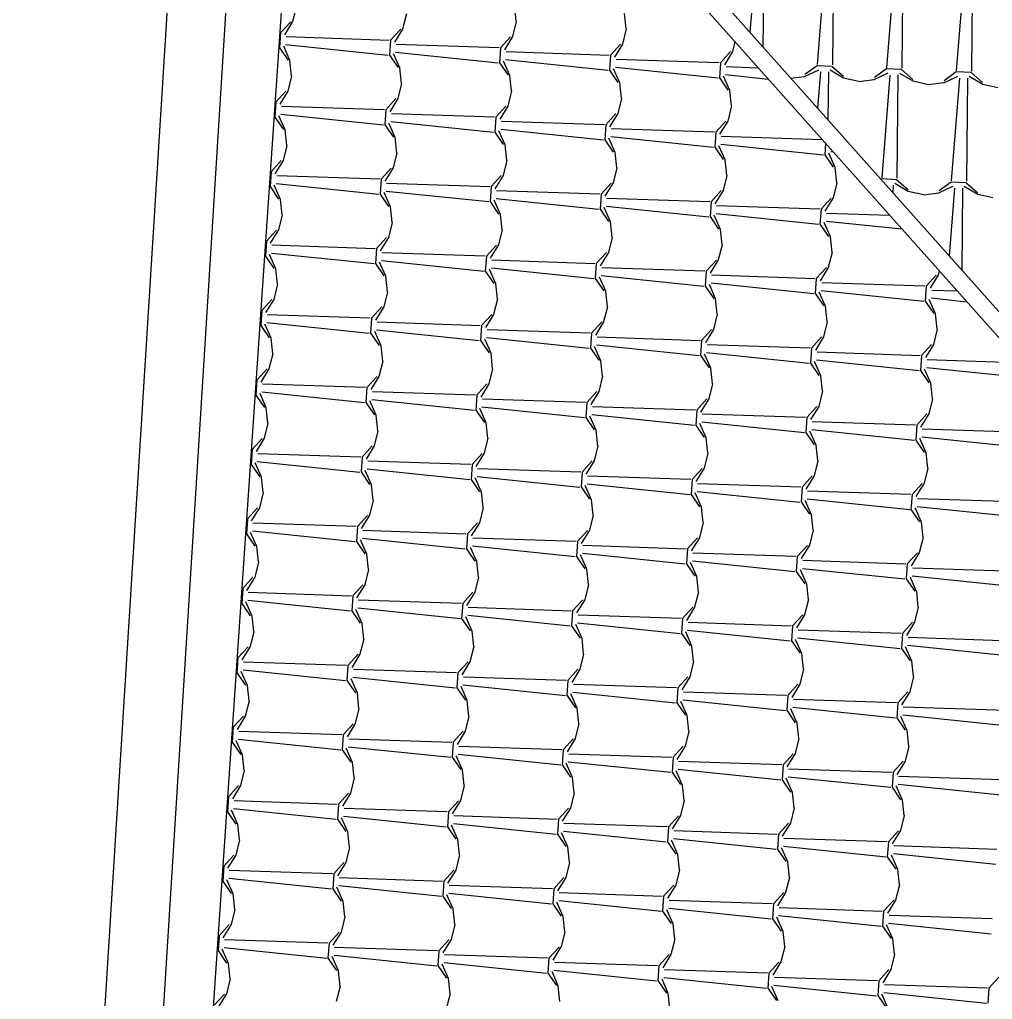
# Model space of a CAD drawing. Extents: x 1037 to 14540, y 1034 to 18285.
# Drawn here: x 5880 to 6215.4, y 1731.7 to 2069.5 of the extents above; entities that cross this region are included whole.
import ezdxf

# ---------------------------------------------------------------- set-up
doc = ezdxf.new("R2010")
doc.units = 0
doc.header["$LTSCALE"] = 100
doc.header["$MEASUREMENT"] = 0
doc.layers.get('0').update_dxf_attribs({"color": 240, "linetype": 'CONTINUOUS'})
doc.layers.add('proiezioni', color=252, linetype='CONTINUOUS')
doc.layers.add('retini copertura', color=32, linetype='CONTINUOUS')

# ---------------------------------------------------------------- blocks, each defined once
blk = doc.blocks.new('*X1851')
at = {"color": 0}
for p, q in [((6.3604, 20.7269), (6.3476, 20.6748)), ((7.1187, 20.6752), (7.113, 20.7285)), ((6.3061, 20.6363), (6.3409, 20.6745)), ((6.3476, 20.6748), (6.3194, 20.6292)), ((6.7396, 20.7011), (6.7267, 20.649)), ((7.1187, 20.6752), (7.1058, 20.6231)), ((7.4978, 20.6493), (7.4921, 20.7027)), ((6.6852, 20.6104), (6.72, 20.6487)), ((6.7267, 20.649), (6.6985, 20.6034)), ((7.4978, 20.6493), (7.485, 20.5973)), ((6.3061, 20.6363), (6.3026, 20.5847)), ((6.3252, 20.6229), (6.6807, 20.6112)), ((6.6852, 20.6104), (6.6817, 20.5588)), ((7.0644, 20.5845), (7.0991, 20.6228)), ((7.1058, 20.6231), (7.0776, 20.5775)), ((7.8725, 20.6056), (7.8641, 20.5714)), ((6.3026, 20.5847), (6.3319, 20.542)), ((6.3384, 20.5408), (6.3167, 20.5898)), ((6.3233, 20.5953), (6.6772, 20.5587)), ((6.7043, 20.5971), (7.0598, 20.5853)), ((7.0644, 20.5846), (7.0608, 20.533)), ((7.0834, 20.5712), (7.4389, 20.5595)), ((7.4435, 20.5587), (7.4783, 20.597)), ((7.4849, 20.5973), (7.4567, 20.5517)), ((7.8226, 20.5328), (7.8574, 20.5711)), ((7.8641, 20.5714), (7.8359, 20.5258)), ((6.3441, 20.4875), (6.3384, 20.5408)), ((6.6817, 20.5588), (6.711, 20.5162)), ((6.7176, 20.515), (6.6958, 20.564)), ((6.7025, 20.5695), (7.0563, 20.5328)), ((7.0967, 20.4891), (7.0749, 20.5381)), ((7.0816, 20.5436), (7.4354, 20.507)), ((7.4435, 20.5587), (7.44, 20.5071)), ((7.4625, 20.5453), (7.818, 20.5336)), ((6.7232, 20.4616), (6.7176, 20.5149)), ((7.0608, 20.533), (7.0901, 20.4903)), ((7.44, 20.5071), (7.4692, 20.4645)), ((7.4758, 20.4632), (7.454, 20.5123)), ((7.4607, 20.5178), (7.8145, 20.4811)), ((7.8226, 20.5328), (7.8191, 20.4812)), ((7.8416, 20.5195), (7.9524, 20.5158)), ((6.3441, 20.4875), (6.3313, 20.4354)), ((7.1024, 20.4358), (7.0967, 20.4891)), ((7.8191, 20.4812), (7.8483, 20.4386)), ((7.8549, 20.4374), (7.8332, 20.4864)), ((7.8398, 20.4919), (7.9874, 20.4766)), ((6.7232, 20.4616), (6.7104, 20.4095)), ((7.4815, 20.4099), (7.4758, 20.4632)), ((7.8606, 20.384), (7.8549, 20.4374)), ((6.2898, 20.3968), (6.3246, 20.4351)), ((6.3313, 20.4354), (6.303, 20.3898)), ((6.6689, 20.371), (6.7037, 20.4092)), ((6.7104, 20.4095), (6.6822, 20.3639)), ((7.1024, 20.4358), (7.0895, 20.3837)), ((7.4815, 20.4099), (7.4686, 20.3578)), ((6.2898, 20.3968), (6.2863, 20.3452)), ((6.3088, 20.3835), (6.6644, 20.3717)), ((6.6689, 20.371), (6.6654, 20.3194)), ((7.048, 20.3451), (7.0828, 20.3834)), ((7.0895, 20.3837), (7.0613, 20.3381)), ((7.8606, 20.384), (7.8477, 20.332)), ((6.2863, 20.3452), (6.3155, 20.3026)), ((6.3221, 20.3014), (6.3004, 20.3504)), ((6.307, 20.3559), (6.6609, 20.3192)), ((6.6879, 20.3576), (7.0435, 20.3459)), ((7.048, 20.3451), (7.0445, 20.2935)), ((7.4272, 20.3192), (7.4619, 20.3575)), ((7.4686, 20.3578), (7.4404, 20.3122)), ((6.3278, 20.248), (6.3221, 20.3014)), ((6.6654, 20.3194), (6.6947, 20.2767)), ((6.7012, 20.2755), (6.6795, 20.3245)), ((6.6861, 20.33), (7.04, 20.2934)), ((7.0653, 20.3042), (7.4191, 20.2675)), ((7.0671, 20.3318), (7.4226, 20.32)), ((7.4271, 20.3192), (7.4236, 20.2676)), ((7.4462, 20.3059), (7.8017, 20.2942)), ((7.8063, 20.2934), (7.8411, 20.3317)), ((7.8477, 20.332), (7.8195, 20.2864)), ((6.7069, 20.2222), (6.7012, 20.2755)), ((7.0445, 20.2935), (7.0738, 20.2509)), ((7.0803, 20.2497), (7.0586, 20.2987)), ((7.4236, 20.2676), (7.4529, 20.225)), ((7.4595, 20.2238), (7.4377, 20.2728)), ((7.4444, 20.2783), (7.7982, 20.2417)), ((7.8063, 20.2934), (7.8027, 20.2418)), ((7.8253, 20.28), (8.1727, 20.2686)), ((6.3278, 20.248), (6.3149, 20.196)), ((7.086, 20.1963), (7.0804, 20.2496)), ((7.8027, 20.2418), (7.832, 20.1992)), ((7.8386, 20.1979), (7.8168, 20.247)), ((7.8235, 20.2525), (8.1773, 20.2158)), ((8.1845, 20.2552), (8.1819, 20.2159)), ((6.7069, 20.2222), (6.694, 20.1701)), ((7.4652, 20.1705), (7.4595, 20.2238)), ((8.1819, 20.2159), (8.2111, 20.1733)), ((8.2177, 20.1721), (8.196, 20.2211)), ((8.2026, 20.2266), (8.2108, 20.2258)), ((6.2735, 20.1574), (6.3082, 20.1956)), ((6.3149, 20.196), (6.2867, 20.1503)), ((6.6526, 20.1315), (6.6874, 20.1698)), ((6.694, 20.1701), (6.6658, 20.1245)), ((7.086, 20.1963), (7.0732, 20.1442)), ((7.4652, 20.1705), (7.4523, 20.1184)), ((7.8443, 20.1446), (7.8386, 20.1979)), ((8.2234, 20.1187), (8.2177, 20.1721)), ((6.2735, 20.1574), (6.2699, 20.1058)), ((6.2925, 20.144), (6.648, 20.1323)), ((7.0317, 20.1057), (7.0665, 20.1439)), ((7.0732, 20.1442), (7.045, 20.0986)), ((7.8443, 20.1446), (7.8314, 20.0925)), ((6.2699, 20.1058), (6.2992, 20.0631)), ((6.3058, 20.0619), (6.284, 20.1109)), ((6.2907, 20.1164), (6.6445, 20.0798)), ((6.6526, 20.1315), (6.6491, 20.0799)), ((6.6716, 20.1182), (7.0271, 20.1064)), ((7.0317, 20.1057), (7.0282, 20.0541)), ((7.4108, 20.0798), (7.4456, 20.1181)), ((7.4523, 20.1184), (7.4241, 20.0728)), ((8.2234, 20.1187), (8.2105, 20.0667)), ((6.6491, 20.0799), (6.6783, 20.0373)), ((6.6849, 20.0361), (6.6632, 20.0851)), ((6.6698, 20.0906), (7.0237, 20.054)), ((7.0489, 20.0647), (7.4028, 20.0281)), ((7.0507, 20.0923), (7.4063, 20.0806)), ((7.4108, 20.0798), (7.4073, 20.0282)), ((7.4298, 20.0665), (7.7854, 20.0547)), ((7.7899, 20.0539), (7.8247, 20.0922)), ((7.8314, 20.0925), (7.8032, 20.0469)), ((8.1691, 20.0281), (8.2038, 20.0664)), ((8.2105, 20.0667), (8.1823, 20.0211)), ((6.3115, 20.0086), (6.3058, 20.0619)), ((6.6906, 19.9827), (6.6849, 20.0361)), ((7.0282, 20.0541), (7.0574, 20.0114)), ((7.064, 20.0102), (7.0423, 20.0592)), ((7.4431, 19.9843), (7.4214, 20.0334)), ((7.428, 20.0389), (7.7819, 20.0022)), ((7.7899, 20.0539), (7.7864, 20.0023)), ((7.809, 20.0406), (8.1645, 20.0289)), ((6.3115, 20.0086), (6.2986, 19.9565)), ((7.0697, 19.9569), (7.064, 20.0102)), ((7.4073, 20.0282), (7.4366, 19.9856)), ((7.7864, 20.0023), (7.8157, 19.9597)), ((7.8223, 19.9585), (7.8005, 20.0075)), ((7.8072, 20.013), (8.161, 19.9764)), ((8.1691, 20.0281), (8.1655, 19.9765)), ((8.1881, 20.0147), (8.4052, 20.0076)), ((6.6906, 19.9827), (6.6777, 19.9307)), ((7.4488, 19.931), (7.4431, 19.9843)), ((8.1655, 19.9765), (8.1948, 19.9339)), ((8.2014, 19.9326), (8.1796, 19.9817)), ((8.1863, 19.9872), (8.4474, 19.9601)), ((6.2571, 19.9179), (6.2919, 19.9562)), ((6.2986, 19.9565), (6.2704, 19.9109)), ((6.6362, 19.8921), (6.671, 19.9303)), ((6.6777, 19.9307), (6.6495, 19.885)), ((7.0697, 19.9569), (7.0568, 19.9048)), ((7.4488, 19.931), (7.436, 19.8789)), ((7.8279, 19.9052), (7.8223, 19.9585)), ((8.2071, 19.8793), (8.2014, 19.9326)), ((6.2571, 19.9179), (6.2536, 19.8663)), ((6.2761, 19.9046), (6.6317, 19.8928)), ((7.0154, 19.8662), (7.0502, 19.9045)), ((7.0568, 19.9048), (7.0286, 19.8592)), ((7.8279, 19.9052), (7.8151, 19.8531)), ((6.2536, 19.8663), (6.2829, 19.8237)), ((6.2894, 19.8225), (6.2677, 19.8715)), ((6.2744, 19.877), (6.6282, 19.8404)), ((6.6362, 19.8921), (6.6327, 19.8405)), ((6.6553, 19.8787), (7.0108, 19.867)), ((7.0154, 19.8662), (7.0118, 19.8146)), ((7.3945, 19.8404), (7.4293, 19.8786)), ((7.436, 19.8789), (7.4077, 19.8333)), ((8.2071, 19.8793), (8.1942, 19.8272)), ((6.6327, 19.8405), (6.662, 19.7978)), ((6.6686, 19.7966), (6.6468, 19.8456)), ((6.6535, 19.8511), (7.0073, 19.8145)), ((7.0344, 19.8529), (7.3899, 19.8411)), ((7.3945, 19.8404), (7.391, 19.7888)), ((7.7736, 19.8145), (7.8084, 19.8528)), ((7.8151, 19.8531), (7.7869, 19.8075)), ((6.2951, 19.7691), (6.2894, 19.8225)), ((6.6742, 19.7433), (6.6686, 19.7966)), ((7.0118, 19.8146), (7.0411, 19.772)), ((7.0477, 19.7708), (7.0259, 19.8198)), ((7.0326, 19.8253), (7.3864, 19.7887)), ((7.4117, 19.7994), (7.7656, 19.7628)), ((7.4135, 19.827), (7.769, 19.8153)), ((7.7736, 19.8145), (7.7701, 19.7629)), ((7.7926, 19.8012), (8.1482, 19.7894)), ((8.1527, 19.7886), (8.1875, 19.8269)), ((8.1942, 19.8272), (8.166, 19.7816)), ((8.5318, 19.7628), (8.5666, 19.8011)), ((8.5733, 19.8014), (8.5451, 19.7558)), ((8.5767, 19.815), (8.5733, 19.8014)), ((6.2951, 19.7691), (6.2823, 19.7171)), ((7.0534, 19.7174), (7.0477, 19.7708)), ((7.391, 19.7888), (7.4202, 19.7461)), ((7.4268, 19.7449), (7.4051, 19.7939)), ((7.7701, 19.7629), (7.7994, 19.7203)), ((7.8059, 19.719), (7.7842, 19.7681)), ((7.7908, 19.7736), (8.1447, 19.7369)), ((8.1527, 19.7886), (8.1492, 19.737)), ((8.1717, 19.7753), (8.5273, 19.7636)), ((8.5318, 19.7628), (8.5283, 19.7112)), ((6.6743, 19.7433), (6.6614, 19.6912)), ((7.4325, 19.6916), (7.4268, 19.7449)), ((8.1492, 19.7371), (8.1785, 19.6944)), ((8.185, 19.6932), (8.1633, 19.7422)), ((8.17, 19.7477), (8.5238, 19.7111)), ((8.5509, 19.7494), (8.6376, 19.7466)), ((6.2408, 19.6785), (6.2756, 19.7168)), ((6.2823, 19.7171), (6.2541, 19.6715)), ((7.0534, 19.7174), (7.0405, 19.6654)), ((7.8116, 19.6657), (7.8059, 19.719)), ((8.1907, 19.6399), (8.1851, 19.6932)), ((8.5283, 19.7112), (8.5576, 19.6686)), ((8.5642, 19.6673), (8.5424, 19.7164)), ((8.5491, 19.7219), (8.6709, 19.7092)), ((6.2408, 19.6785), (6.2373, 19.6269)), ((6.2598, 19.6651), (6.6153, 19.6534)), ((6.6199, 19.6526), (6.6547, 19.6909)), ((6.6614, 19.6912), (6.6332, 19.6456)), ((6.999, 19.6268), (7.0338, 19.665)), ((7.0405, 19.6654), (7.0123, 19.6197)), ((7.4325, 19.6916), (7.4196, 19.6395)), ((7.8116, 19.6657), (7.7988, 19.6136)), ((8.5699, 19.614), (8.5642, 19.6673)), ((6.2373, 19.6269), (6.2665, 19.5842)), ((6.2731, 19.583), (6.2514, 19.6321)), ((6.258, 19.6376), (6.6119, 19.6009)), ((6.6199, 19.6526), (6.6164, 19.601)), ((6.6389, 19.6393), (6.9945, 19.6275)), ((6.999, 19.6268), (6.9955, 19.5752)), ((7.3782, 19.6009), (7.4129, 19.6392)), ((7.4196, 19.6395), (7.3914, 19.5939)), ((8.1907, 19.6399), (8.1779, 19.5878)), ((6.6164, 19.601), (6.6457, 19.5584)), ((6.6522, 19.5572), (6.6305, 19.6062)), ((6.6372, 19.6117), (6.991, 19.5751)), ((7.018, 19.6134), (7.3736, 19.6017)), ((7.3782, 19.6009), (7.3746, 19.5493)), ((7.7573, 19.5751), (7.7921, 19.6133)), ((7.7987, 19.6136), (7.7705, 19.568)), ((8.5699, 19.614), (8.557, 19.5619)), ((6.2788, 19.5297), (6.2731, 19.583)), ((6.9955, 19.5752), (7.0248, 19.5325)), ((7.0314, 19.5313), (7.0096, 19.5803)), ((7.0163, 19.5858), (7.3701, 19.5492)), ((7.3954, 19.56), (7.7492, 19.5234)), ((7.3972, 19.5876), (7.7527, 19.5758)), ((7.7573, 19.5751), (7.7538, 19.5235)), ((7.7763, 19.5617), (8.1318, 19.55)), ((8.1364, 19.5492), (8.1712, 19.5875)), ((8.1779, 19.5878), (8.1497, 19.5422)), ((8.5155, 19.5233), (8.5503, 19.5616)), ((8.557, 19.5619), (8.5288, 19.5163)), ((6.2788, 19.5297), (6.2659, 19.4776)), ((6.6579, 19.5038), (6.6522, 19.5572)), ((7.037, 19.478), (7.0314, 19.5313)), ((7.3746, 19.5493), (7.4039, 19.5067)), ((7.4105, 19.5055), (7.3887, 19.5545)), ((7.7896, 19.4796), (7.7678, 19.5286)), ((7.7745, 19.5341), (8.1284, 19.4975)), ((8.1364, 19.5492), (8.1329, 19.4976)), ((8.1554, 19.5359), (8.5109, 19.5241)), ((6.6579, 19.5038), (6.6451, 19.4518)), ((7.4162, 19.4521), (7.4105, 19.5055)), ((7.7538, 19.5235), (7.783, 19.4808)), ((8.1329, 19.4976), (8.1621, 19.455)), ((8.1687, 19.4537), (8.147, 19.5028)), ((8.1536, 19.5083), (8.5075, 19.4716)), ((8.5155, 19.5233), (8.512, 19.4717)), ((8.5345, 19.51), (8.8579, 19.4993)), ((6.2245, 19.439), (6.2593, 19.4773)), ((6.2659, 19.4776), (6.2377, 19.432)), ((7.037, 19.478), (7.0242, 19.4259)), ((7.7953, 19.4263), (7.7896, 19.4796)), ((8.512, 19.4718), (8.5413, 19.4291)), ((8.5478, 19.4279), (8.5261, 19.4769)), ((8.5328, 19.4824), (8.8866, 19.4458)), ((6.2245, 19.439), (6.221, 19.3874)), ((6.2435, 19.4257), (6.599, 19.414)), ((6.6036, 19.4132), (6.6384, 19.4515)), ((6.6451, 19.4518), (6.6168, 19.4062)), ((6.9827, 19.3873), (7.0175, 19.4256)), ((7.0242, 19.4259), (6.996, 19.3803)), ((7.4162, 19.4521), (7.4033, 19.4001)), ((7.7953, 19.4263), (7.7824, 19.3742)), ((8.1744, 19.4004), (8.1687, 19.4537)), ((8.5535, 19.3746), (8.5479, 19.4279)), ((6.2568, 19.3436), (6.235, 19.3926)), ((6.2417, 19.3981), (6.5956, 19.3615)), ((6.6036, 19.4132), (6.6001, 19.3616)), ((6.6226, 19.3998), (6.9781, 19.3881)), ((7.3618, 19.3615), (7.3966, 19.3997)), ((7.4033, 19.4001), (7.3751, 19.3544)), ((8.1744, 19.4004), (8.1615, 19.3483)), ((6.2209, 19.3874), (6.2502, 19.3448)), ((6.6001, 19.3616), (6.6293, 19.3189)), ((6.6359, 19.3177), (6.6142, 19.3668)), ((6.6208, 19.3723), (6.9747, 19.3356)), ((6.9827, 19.3873), (6.9792, 19.3357)), ((7.0017, 19.374), (7.3572, 19.3622)), ((7.3618, 19.3615), (7.3583, 19.3099)), ((7.7409, 19.3356), (7.7757, 19.3739)), ((7.7824, 19.3742), (7.7542, 19.3286)), ((8.5535, 19.3745), (8.5407, 19.3225)), ((6.2625, 19.2903), (6.2568, 19.3436)), ((6.9792, 19.3357), (7.0085, 19.2931)), ((7.015, 19.2919), (6.9933, 19.3409)), ((7, 19.3464), (7.3538, 19.3098)), ((7.3808, 19.3481), (7.7364, 19.3364)), ((7.7409, 19.3356), (7.7374, 19.284)), ((7.7599, 19.3223), (8.1155, 19.3105)), ((8.1201, 19.3098), (8.1549, 19.348)), ((8.1615, 19.3484), (8.1333, 19.3027)), ((8.4992, 19.2839), (8.534, 19.3222)), ((8.5406, 19.3225), (8.5124, 19.2769)), ((6.2625, 19.2903), (6.2496, 19.2382)), ((6.6416, 19.2644), (6.6359, 19.3177)), ((7.0207, 19.2385), (7.015, 19.2919)), ((7.3583, 19.3099), (7.3876, 19.2672)), ((7.3941, 19.266), (7.3724, 19.315)), ((7.3791, 19.3205), (7.7329, 19.2839)), ((7.7733, 19.2402), (7.7515, 19.2892)), ((7.7582, 19.2947), (8.112, 19.2581)), ((8.1201, 19.3098), (8.1165, 19.2582)), ((8.1391, 19.2964), (8.4946, 19.2847)), ((6.6416, 19.2644), (6.6287, 19.2123)), ((7.3998, 19.2127), (7.3942, 19.266)), ((7.7374, 19.284), (7.7667, 19.2414)), ((8.1165, 19.2582), (8.1458, 19.2155)), ((8.1524, 19.2143), (8.1306, 19.2633)), ((8.1373, 19.2688), (8.4912, 19.2322)), ((8.4992, 19.2839), (8.4957, 19.2323)), ((8.5182, 19.2706), (8.8737, 19.2588)), ((6.2081, 19.1996), (6.2429, 19.2379)), ((6.2496, 19.2382), (6.2214, 19.1926)), ((7.0207, 19.2385), (7.0078, 19.1865)), ((7.779, 19.1868), (7.7733, 19.2402)), ((8.4957, 19.2323), (8.5249, 19.1897)), ((8.5315, 19.1884), (8.5098, 19.2375)), ((8.5164, 19.243), (8.8703, 19.2063)), ((6.2081, 19.1996), (6.2046, 19.148)), ((6.2271, 19.1863), (6.5827, 19.1745)), ((6.5873, 19.1737), (6.622, 19.212)), ((6.6287, 19.2123), (6.6005, 19.1667)), ((6.9664, 19.1479), (7.0012, 19.1862)), ((7.0078, 19.1865), (6.9796, 19.1409)), ((7.3998, 19.2127), (7.387, 19.1606)), ((7.779, 19.1868), (7.7661, 19.1348)), ((8.1581, 19.161), (8.1524, 19.2143)), ((8.5372, 19.1351), (8.5315, 19.1884)), ((6.2405, 19.1041), (6.2187, 19.1532)), ((6.2254, 19.1587), (6.5792, 19.122)), ((6.5873, 19.1737), (6.5837, 19.1221)), ((6.6063, 19.1604), (6.9618, 19.1487)), ((7.3455, 19.122), (7.3803, 19.1603)), ((7.387, 19.1606), (7.3588, 19.115)), ((8.1581, 19.161), (8.1452, 19.1089)), ((6.2046, 19.148), (6.2339, 19.1054)), ((6.5837, 19.1221), (6.613, 19.0795)), ((6.6196, 19.0783), (6.5978, 19.1273)), ((6.6045, 19.1328), (6.9583, 19.0962)), ((6.9664, 19.1479), (6.9629, 19.0963)), ((6.9854, 19.1346), (7.3409, 19.1228)), ((7.3455, 19.122), (7.342, 19.0704)), ((7.7246, 19.0962), (7.7594, 19.1344)), ((7.7661, 19.1348), (7.7379, 19.0891)), ((8.5372, 19.1351), (8.5243, 19.083)), ((6.2461, 19.0508), (6.2405, 19.1041)), ((6.9629, 19.0963), (6.9921, 19.0536)), ((6.9987, 19.0524), (6.9769, 19.1015)), ((6.9836, 19.107), (7.3375, 19.0703)), ((7.3645, 19.1087), (7.72, 19.0969)), ((7.7246, 19.0962), (7.7211, 19.0446)), ((8.1037, 19.0703), (8.1385, 19.1086)), ((8.1452, 19.1089), (8.117, 19.0633)), ((6.6253, 19.025), (6.6196, 19.0783)), ((7.0044, 18.9991), (6.9987, 19.0524)), ((7.342, 19.0704), (7.3712, 19.0278)), ((7.3778, 19.0266), (7.3561, 19.0756)), ((7.3627, 19.0811), (7.7166, 19.0445)), ((7.7419, 19.0552), (8.0957, 19.0186)), ((7.7436, 19.0828), (8.0992, 19.0711)), ((8.1037, 19.0703), (8.1002, 19.0187)), ((8.1227, 19.057), (8.4783, 19.0452)), ((8.4829, 19.0445), (8.5176, 19.0827)), ((8.5243, 19.0831), (8.4961, 19.0374)), ((6.2461, 19.0508), (6.2333, 18.9987)), ((6.6253, 19.025), (6.6124, 18.9729)), ((7.3835, 18.9732), (7.3778, 19.0266)), ((7.7211, 19.0446), (7.7504, 19.0019)), ((7.7569, 19.0007), (7.7352, 19.0497)), ((8.1002, 19.0187), (8.1295, 18.9761)), ((8.1361, 18.9749), (8.1143, 19.0239)), ((8.121, 19.0294), (8.4748, 18.9928)), ((8.4829, 19.0445), (8.4793, 18.9929)), ((8.5019, 19.0311), (8.8574, 19.0194)), ((6.1918, 18.9602), (6.2266, 18.9984)), ((6.2333, 18.9987), (6.2051, 18.9531)), ((7.0044, 18.9991), (6.9915, 18.947)), ((7.7626, 18.9474), (7.7569, 19.0007)), ((8.4793, 18.9929), (8.5086, 18.9502)), ((8.5152, 18.949), (8.4934, 18.998)), ((8.5001, 19.0035), (8.8539, 18.9669)), ((6.1918, 18.9602), (6.1883, 18.9086)), ((6.5709, 18.9343), (6.6057, 18.9726)), ((6.6124, 18.9729), (6.5842, 18.9273)), ((7.3835, 18.9732), (7.3706, 18.9212)), ((8.1417, 18.9215), (8.1361, 18.9749)), ((6.2091, 18.9192), (6.5629, 18.8826)), ((6.2108, 18.9468), (6.5663, 18.9351)), ((6.5709, 18.9343), (6.5674, 18.8827)), ((6.5899, 18.921), (6.9455, 18.9092)), ((6.95, 18.9084), (6.9848, 18.9467)), ((6.9915, 18.947), (6.9633, 18.9014)), ((7.3292, 18.8826), (7.364, 18.9209)), ((7.3706, 18.9212), (7.3424, 18.8756)), ((7.7626, 18.9474), (7.7498, 18.8953)), ((8.1417, 18.9215), (8.1289, 18.8694)), ((8.5209, 18.8957), (8.5152, 18.949)), ((6.1883, 18.9086), (6.2176, 18.8659)), ((6.2241, 18.8647), (6.2024, 18.9137)), ((6.5674, 18.8827), (6.5967, 18.8401)), ((6.6032, 18.8388), (6.5815, 18.8879)), ((6.5882, 18.8934), (6.942, 18.8567)), ((6.95, 18.9084), (6.9465, 18.8568)), ((6.969, 18.8951), (7.3246, 18.8834)), ((7.3292, 18.8826), (7.3256, 18.831)), ((7.7083, 18.8567), (7.7431, 18.895)), ((7.7497, 18.8953), (7.7215, 18.8497)), ((8.5209, 18.8957), (8.508, 18.8436)), ((6.2298, 18.8114), (6.2241, 18.8647)), ((6.9465, 18.8568), (6.9758, 18.8142)), ((6.9824, 18.813), (6.9606, 18.862)), ((6.9673, 18.8675), (7.3211, 18.8309)), ((7.3482, 18.8693), (7.7037, 18.8575)), ((7.7083, 18.8567), (7.7048, 18.8051)), ((8.0874, 18.8309), (8.1222, 18.8691)), ((8.1289, 18.8695), (8.1007, 18.8238)), ((6.6089, 18.7855), (6.6032, 18.8388)), ((7.3256, 18.831), (7.3549, 18.7883)), ((7.3615, 18.7871), (7.3397, 18.8362)), ((7.3464, 18.8417), (7.7003, 18.805)), ((7.7255, 18.8158), (8.0794, 18.7792)), ((7.7273, 18.8434), (8.0828, 18.8316)), ((8.0874, 18.8309), (8.0839, 18.7793)), ((8.1064, 18.8175), (8.4619, 18.8058)), ((8.4665, 18.805), (8.5013, 18.8433)), ((8.508, 18.8436), (8.4798, 18.798)), ((6.2298, 18.8114), (6.2169, 18.7593)), ((6.6089, 18.7855), (6.5961, 18.7334)), ((6.988, 18.7597), (6.9824, 18.813)), ((7.3672, 18.7338), (7.3615, 18.7871)), ((7.7048, 18.8051), (7.734, 18.7625)), ((7.7406, 18.7613), (7.7189, 18.8103)), ((8.1197, 18.7354), (8.098, 18.7844)), ((8.1047, 18.7899), (8.4585, 18.7533)), ((8.4665, 18.805), (8.463, 18.7534)), ((8.4855, 18.7917), (8.8411, 18.7799)), ((6.1755, 18.7207), (6.2103, 18.759)), ((6.2169, 18.7593), (6.1887, 18.7137)), ((6.9881, 18.7596), (6.9752, 18.7076)), ((7.7463, 18.7079), (7.7406, 18.7613)), ((8.0839, 18.7793), (8.1132, 18.7366)), ((8.463, 18.7534), (8.4923, 18.7108)), ((8.4988, 18.7096), (8.4771, 18.7586)), ((8.4838, 18.7641), (8.8376, 18.7275)), ((6.1755, 18.7207), (6.172, 18.6691)), ((6.5546, 18.6949), (6.5894, 18.7331)), ((6.5961, 18.7334), (6.5679, 18.6878)), ((7.3672, 18.7338), (7.3543, 18.6817)), ((8.1254, 18.6821), (8.1197, 18.7354)), ((6.1927, 18.6798), (6.5466, 18.6432)), ((6.1945, 18.7074), (6.55, 18.6956)), ((6.5546, 18.6949), (6.5511, 18.6433)), ((6.5736, 18.6815), (6.9291, 18.6698)), ((6.9337, 18.669), (6.9685, 18.7073)), ((6.9752, 18.7076), (6.947, 18.662)), ((7.3128, 18.6431), (7.3476, 18.6814)), ((7.3543, 18.6817), (7.3261, 18.6361)), ((7.7463, 18.7079), (7.7334, 18.6559)), ((8.1254, 18.6821), (8.1126, 18.63)), ((8.5045, 18.6562), (8.4989, 18.7096)), ((6.172, 18.6691), (6.2012, 18.6265)), ((6.2078, 18.6253), (6.186, 18.6743)), ((6.5869, 18.5994), (6.5652, 18.6484)), ((6.5719, 18.6539), (6.9257, 18.6173)), ((6.9337, 18.669), (6.9302, 18.6174)), ((6.9527, 18.6557), (7.3082, 18.6439)), ((7.692, 18.6173), (7.7267, 18.6556)), ((7.7334, 18.6559), (7.7052, 18.6103)), ((8.5045, 18.6562), (8.4917, 18.6041)), ((6.2135, 18.5719), (6.2078, 18.6253)), ((6.5511, 18.6433), (6.5803, 18.6006)), ((6.9302, 18.6174), (6.9595, 18.5748)), ((6.966, 18.5735), (6.9443, 18.6226)), ((6.951, 18.6281), (7.3048, 18.5914)), ((7.3128, 18.6431), (7.3093, 18.5915)), ((7.3318, 18.6298), (7.6874, 18.6181)), ((7.692, 18.6173), (7.6884, 18.5657)), ((8.0711, 18.5914), (8.1059, 18.6297)), ((8.1125, 18.63), (8.0843, 18.5844)), ((6.5926, 18.5461), (6.5869, 18.5994)), ((7.3093, 18.5915), (7.3386, 18.5489)), ((7.3452, 18.5477), (7.3234, 18.5967)), ((7.3301, 18.6022), (7.6839, 18.5656)), ((7.7109, 18.604), (8.0665, 18.5922)), ((8.0711, 18.5914), (8.0676, 18.5398)), ((8.0901, 18.5781), (8.4456, 18.5664)), ((8.4502, 18.5656), (8.485, 18.6038)), ((8.4917, 18.6042), (8.4635, 18.5585)), ((6.2135, 18.5719), (6.2006, 18.5199)), ((6.5926, 18.5461), (6.5797, 18.494)), ((6.9717, 18.5202), (6.966, 18.5735)), ((7.3508, 18.4944), (7.3452, 18.5477)), ((7.6884, 18.5657), (7.7177, 18.523)), ((7.7243, 18.5218), (7.7025, 18.5709)), ((7.7092, 18.5764), (8.0631, 18.5397)), ((8.1034, 18.496), (8.0816, 18.545)), ((8.0883, 18.5505), (8.4422, 18.5139)), ((8.4502, 18.5656), (8.4467, 18.514)), ((8.4692, 18.5522), (8.8247, 18.5405)), ((6.1591, 18.4813), (6.1939, 18.5195)), ((6.2006, 18.5199), (6.1724, 18.4742)), ((6.9717, 18.5202), (6.9589, 18.4681)), ((7.73, 18.4685), (7.7243, 18.5218)), ((8.0676, 18.5398), (8.0968, 18.4972)), ((8.4467, 18.514), (8.4759, 18.4713)), ((8.4825, 18.4701), (8.4608, 18.5191)), ((8.4675, 18.5247), (8.8213, 18.488)), ((6.1591, 18.4813), (6.1556, 18.4297)), ((6.5383, 18.4554), (6.5731, 18.4937)), ((6.5797, 18.494), (6.5515, 18.4484)), ((7.3508, 18.4943), (7.338, 18.4423)), ((8.1091, 18.4426), (8.1034, 18.496)), ((6.1781, 18.4679), (6.5337, 18.4562)), ((6.5383, 18.4554), (6.5347, 18.4038)), ((6.9174, 18.4296), (6.9522, 18.4678)), ((6.9588, 18.4681), (6.9306, 18.4225)), ((7.73, 18.4685), (7.7171, 18.4164)), ((8.4882, 18.4168), (8.4825, 18.4701)), ((6.1556, 18.4297), (6.1849, 18.387)), ((6.1915, 18.3858), (6.1697, 18.4348)), ((6.1764, 18.4404), (6.5303, 18.4037)), ((6.5555, 18.4145), (6.9094, 18.3779)), ((6.5572, 18.4421), (6.9128, 18.4303)), ((6.9174, 18.4296), (6.9139, 18.378)), ((6.9364, 18.4162), (7.2919, 18.4045)), ((7.2965, 18.4037), (7.3313, 18.442)), ((7.338, 18.4423), (7.3098, 18.3967)), ((7.6756, 18.3778), (7.7104, 18.4161)), ((7.7171, 18.4164), (7.6889, 18.3708)), ((8.1091, 18.4426), (8.0962, 18.3906)), ((8.4882, 18.4168), (8.4753, 18.3647)), ((6.1971, 18.3325), (6.1915, 18.3858)), ((6.5347, 18.4038), (6.564, 18.3612)), ((6.5706, 18.36), (6.5488, 18.409)), ((6.9139, 18.378), (6.9431, 18.3353)), ((6.9497, 18.3341), (6.928, 18.3831)), ((6.9347, 18.3886), (7.2885, 18.352)), ((7.2965, 18.4037), (7.293, 18.3521)), ((7.3155, 18.3904), (7.671, 18.3786)), ((7.6756, 18.3778), (7.6721, 18.3262)), ((8.0547, 18.352), (8.0895, 18.3903)), ((8.0962, 18.3906), (8.068, 18.345)), ((6.5763, 18.3066), (6.5706, 18.36)), ((7.293, 18.3521), (7.3223, 18.3095)), ((7.3288, 18.3082), (7.3071, 18.3573)), ((7.3138, 18.3628), (7.6676, 18.3261)), ((7.6946, 18.3645), (8.0501, 18.3528)), ((8.0547, 18.352), (8.0512, 18.3004)), ((8.4339, 18.3261), (8.4687, 18.3644)), ((8.4753, 18.3647), (8.4471, 18.3191)), ((6.1971, 18.3325), (6.1843, 18.2804)), ((6.9554, 18.2808), (6.9497, 18.3341)), ((7.3345, 18.2549), (7.3288, 18.3082)), ((7.6721, 18.3262), (7.7014, 18.2836)), ((7.7079, 18.2824), (7.6862, 18.3314)), ((7.6929, 18.3369), (8.0467, 18.3003)), ((8.072, 18.3111), (8.4259, 18.2744)), ((8.0737, 18.3387), (8.4293, 18.3269)), ((8.4339, 18.3261), (8.4303, 18.2745)), ((8.4528, 18.3128), (8.8084, 18.3011)), ((6.1428, 18.2418), (6.1776, 18.2801)), ((6.1843, 18.2804), (6.1561, 18.2348)), ((6.5763, 18.3066), (6.5634, 18.2545)), ((6.9554, 18.2808), (6.9425, 18.2287)), ((7.7136, 18.2291), (7.708, 18.2824)), ((8.0512, 18.3004), (8.0805, 18.2577)), ((8.0871, 18.2565), (8.0653, 18.3056)), ((8.4303, 18.2745), (8.4596, 18.2319)), ((8.4662, 18.2307), (8.4444, 18.2797)), ((8.4511, 18.2852), (8.805, 18.2486)), ((6.1428, 18.2418), (6.1393, 18.1902)), ((6.5219, 18.216), (6.5567, 18.2542)), ((6.5634, 18.2546), (6.5352, 18.2089)), ((7.3345, 18.2549), (7.3216, 18.2028)), ((8.0928, 18.2032), (8.0871, 18.2565)), ((6.1618, 18.2285), (6.5173, 18.2168)), ((6.5219, 18.216), (6.5184, 18.1644)), ((6.9011, 18.1901), (6.9358, 18.2284)), ((6.9425, 18.2287), (6.9143, 18.1831)), ((7.7136, 18.229), (7.7008, 18.177)), ((8.4719, 18.1773), (8.4662, 18.2307)), ((6.1393, 18.1902), (6.1686, 18.1476)), ((6.1751, 18.1464), (6.1534, 18.1954)), ((6.1601, 18.2009), (6.5139, 18.1643)), ((6.5392, 18.1751), (6.893, 18.1384)), ((6.5409, 18.2026), (6.8964, 18.1909)), ((6.9011, 18.1901), (6.8975, 18.1385)), ((6.92, 18.1768), (7.2756, 18.165)), ((7.2802, 18.1643), (7.315, 18.2025)), ((7.3216, 18.2028), (7.2934, 18.1572)), ((7.6593, 18.1384), (7.6941, 18.1767)), ((7.7008, 18.177), (7.6726, 18.1314)), ((8.0928, 18.2032), (8.0799, 18.1511)), ((8.4719, 18.1773), (8.459, 18.1253)), ((6.1808, 18.093), (6.1751, 18.1464)), ((6.5184, 18.1644), (6.5477, 18.1217)), ((6.5543, 18.1205), (6.5325, 18.1695)), ((6.9334, 18.0947), (6.9116, 18.1437)), ((6.9183, 18.1492), (7.2722, 18.1126)), ((7.2802, 18.1643), (7.2767, 18.1127)), ((7.2992, 18.1509), (7.6547, 18.1392)), ((8.0384, 18.1125), (8.0732, 18.1508)), ((8.0799, 18.1511), (8.0517, 18.1055)), ((6.5599, 18.0672), (6.5543, 18.1205)), ((6.8975, 18.1385), (6.9268, 18.0959)), ((7.2767, 18.1127), (7.3059, 18.07)), ((7.3125, 18.0688), (7.2907, 18.1178)), ((7.2974, 18.1233), (7.6513, 18.0867)), ((7.6593, 18.1384), (7.6558, 18.0868)), ((7.6783, 18.1251), (8.0338, 18.1133)), ((8.0384, 18.1125), (8.0349, 18.0609)), ((8.4175, 18.0867), (8.4523, 18.125)), ((8.459, 18.1253), (8.4308, 18.0797)), ((6.1808, 18.093), (6.1679, 18.041)), ((6.9391, 18.0413), (6.9334, 18.0947)), ((7.6558, 18.0868), (7.685, 18.0442)), ((7.6916, 18.0429), (7.6699, 18.092)), ((7.6766, 18.0975), (8.0304, 18.0608)), ((8.0557, 18.0716), (8.4095, 18.035)), ((8.0574, 18.0992), (8.4129, 18.0875)), ((8.4175, 18.0867), (8.414, 18.0351)), ((8.4365, 18.0734), (8.792, 18.0616)), ((6.1265, 18.0024), (6.1613, 18.0407)), ((6.1679, 18.041), (6.1397, 17.9953)), ((6.5599, 18.0672), (6.5471, 18.0151)), ((6.9391, 18.0413), (6.9262, 17.9892)), ((7.3182, 18.0155), (7.3125, 18.0688)), ((7.6973, 17.9896), (7.6916, 18.0429)), ((8.0349, 18.0609), (8.0642, 18.0183)), ((8.0707, 18.0171), (8.049, 18.0661)), ((8.4499, 17.9912), (8.4281, 18.0403)), ((8.4348, 18.0458), (8.7886, 18.0091)), ((6.5056, 17.9765), (6.5404, 18.0148)), ((6.5471, 18.0151), (6.5189, 17.9695)), ((7.3182, 18.0155), (7.3053, 17.9634)), ((8.0764, 17.9638), (8.0707, 18.0171)), ((8.414, 18.0351), (8.4433, 17.9924)), ((6.1265, 18.0024), (6.123, 17.9508)), ((6.1455, 17.9891), (6.501, 17.9773)), ((6.5056, 17.9765), (6.5021, 17.9249)), ((6.8847, 17.9507), (6.9195, 17.9889)), ((6.9262, 17.9893), (6.898, 17.9436)), ((7.6973, 17.9896), (7.6844, 17.9375)), ((8.4555, 17.9379), (8.4499, 17.9912)), ((6.123, 17.9508), (6.1522, 17.9081)), ((6.1588, 17.9069), (6.1371, 17.956)), ((6.1438, 17.9615), (6.4976, 17.9248)), ((6.5246, 17.9632), (6.8801, 17.9515)), ((6.8847, 17.9507), (6.8812, 17.8991)), ((6.9037, 17.9373), (7.2592, 17.9256)), ((7.2638, 17.9248), (7.2986, 17.9631)), ((7.3053, 17.9634), (7.2771, 17.9178)), ((7.643, 17.899), (7.6778, 17.9372)), ((7.6844, 17.9375), (7.6562, 17.8919)), ((8.0764, 17.9637), (8.0636, 17.9117)), ((8.4556, 17.9379), (8.4427, 17.8858)), ((6.1645, 17.8536), (6.1588, 17.9069)), ((6.5021, 17.9249), (6.5314, 17.8823)), ((6.5379, 17.8811), (6.5162, 17.9301)), ((6.5229, 17.9356), (6.8767, 17.899)), ((6.917, 17.8552), (6.8953, 17.9042)), ((6.902, 17.9098), (7.2558, 17.8731)), ((7.2638, 17.9248), (7.2603, 17.8732)), ((7.2828, 17.9115), (7.6384, 17.8997)), ((8.0221, 17.8731), (8.0569, 17.9114)), ((8.0635, 17.9117), (8.0353, 17.8661)), ((6.5436, 17.8277), (6.5379, 17.8811)), ((6.8812, 17.8991), (6.9105, 17.8564)), ((7.2603, 17.8732), (7.2896, 17.8306)), ((7.2962, 17.8294), (7.2744, 17.8784)), ((7.2811, 17.8839), (7.635, 17.8473)), ((7.643, 17.899), (7.6394, 17.8474)), ((7.6619, 17.8856), (8.0175, 17.8739)), ((8.0221, 17.8731), (8.0186, 17.8215)), ((8.4012, 17.8472), (8.436, 17.8855)), ((8.4427, 17.8858), (8.4145, 17.8402)), ((6.1645, 17.8536), (6.1516, 17.8015)), ((6.9227, 17.8019), (6.917, 17.8552)), ((7.6394, 17.8474), (7.6687, 17.8047)), ((7.6753, 17.8035), (7.6535, 17.8525)), ((7.6602, 17.858), (8.0141, 17.8214)), ((8.0411, 17.8598), (8.3966, 17.848)), ((8.4012, 17.8472), (8.3977, 17.7956)), ((6.1102, 17.7629), (6.1449, 17.8012)), ((6.1516, 17.8015), (6.1234, 17.7559)), ((6.5436, 17.8277), (6.5307, 17.7757)), ((6.9227, 17.8019), (6.9099, 17.7498)), ((7.3018, 17.776), (7.2962, 17.8294)), ((7.681, 17.7502), (7.6753, 17.8035)), ((8.0186, 17.8215), (8.0478, 17.7789)), ((8.0544, 17.7776), (8.0327, 17.8267)), ((8.0394, 17.8322), (8.3932, 17.7955)), ((8.4185, 17.8063), (8.7723, 17.7697)), ((8.4202, 17.8339), (8.7757, 17.8222)), ((6.4893, 17.7371), (6.5241, 17.7754)), ((6.5307, 17.7757), (6.5025, 17.73)), ((7.3019, 17.776), (7.289, 17.7239)), ((8.0601, 17.7243), (8.0544, 17.7776)), ((8.3977, 17.7956), (8.427, 17.753)), ((8.4335, 17.7518), (8.4118, 17.8008)), ((6.1102, 17.7629), (6.1066, 17.7113)), ((6.1291, 17.7496), (6.4847, 17.7379)), ((6.4893, 17.7371), (6.4858, 17.6855)), ((6.8684, 17.7112), (6.9032, 17.7495)), ((6.9099, 17.7498), (6.8817, 17.7042)), ((7.681, 17.7502), (7.6681, 17.6981)), ((8.4392, 17.6985), (8.4335, 17.7518)), ((6.1066, 17.7113), (6.1359, 17.6687)), ((6.1425, 17.6675), (6.1207, 17.7165)), ((6.1274, 17.722), (6.4813, 17.6854)), ((6.5082, 17.7238), (6.8638, 17.712)), ((6.8684, 17.7112), (6.8649, 17.6596)), ((7.2475, 17.6854), (7.2823, 17.7236)), ((7.289, 17.724), (7.2608, 17.6783)), ((8.0601, 17.7243), (8.0472, 17.6722)), ((6.1481, 17.6141), (6.1425, 17.6675)), ((6.4858, 17.6855), (6.515, 17.6428)), ((6.5216, 17.6416), (6.4998, 17.6907)), ((6.5066, 17.6962), (6.8604, 17.6595)), ((6.8857, 17.6703), (7.2395, 17.6337)), ((6.8874, 17.6979), (7.2429, 17.6862)), ((7.2475, 17.6854), (7.244, 17.6338)), ((7.2665, 17.672), (7.622, 17.6603)), ((7.6266, 17.6595), (7.6614, 17.6978)), ((7.6681, 17.6981), (7.6399, 17.6525)), ((8.0058, 17.6336), (8.0405, 17.6719)), ((8.0472, 17.6722), (8.019, 17.6266)), ((8.4392, 17.6984), (8.4264, 17.6464)), ((6.5273, 17.5883), (6.5216, 17.6416)), ((6.8649, 17.6596), (6.8941, 17.617)), ((6.9007, 17.6158), (6.879, 17.6648)), ((7.244, 17.6338), (7.2733, 17.5911)), ((7.2798, 17.5899), (7.2581, 17.6389)), ((7.2648, 17.6445), (7.6186, 17.6078)), ((7.6266, 17.6595), (7.6231, 17.6079)), ((7.6456, 17.6462), (8.0011, 17.6344)), ((8.0058, 17.6337), (8.0022, 17.5821)), ((8.3849, 17.6078), (8.4197, 17.6461)), ((8.4263, 17.6464), (8.3981, 17.6008)), ((6.1482, 17.6141), (6.1353, 17.5621)), ((6.9064, 17.5624), (6.9007, 17.6158)), ((7.6231, 17.6079), (7.6524, 17.5653)), ((7.659, 17.5641), (7.6372, 17.6131)), ((7.6439, 17.6186), (7.9978, 17.582)), ((8.0247, 17.6203), (8.3803, 17.6086)), ((8.3849, 17.6078), (8.3814, 17.5562)), ((6.5273, 17.5883), (6.5144, 17.5362)), ((7.2855, 17.5366), (7.2798, 17.5899)), ((8.0022, 17.5821), (8.0315, 17.5394)), ((8.0381, 17.5382), (8.0163, 17.5872)), ((8.023, 17.5927), (8.3769, 17.5561)), ((8.4022, 17.5669), (8.756, 17.5302)), ((8.4038, 17.5945), (8.7594, 17.5827)), ((6.0938, 17.5235), (6.1286, 17.5618)), ((6.1353, 17.5621), (6.1071, 17.5165)), ((6.4729, 17.4976), (6.5077, 17.5359)), ((6.5144, 17.5362), (6.4862, 17.4906)), ((6.9064, 17.5624), (6.8935, 17.5104)), ((7.2855, 17.5366), (7.2727, 17.4845)), ((7.6646, 17.5107), (7.659, 17.5641)), ((8.0438, 17.4849), (8.0381, 17.5382)), ((8.3814, 17.5562), (8.4106, 17.5136)), ((8.4172, 17.5123), (8.3954, 17.5614)), ((6.0938, 17.5235), (6.0903, 17.4719)), ((6.1128, 17.5102), (6.4683, 17.4984)), ((6.4729, 17.4976), (6.4694, 17.446)), ((6.8521, 17.4718), (6.8869, 17.51)), ((6.8935, 17.5104), (6.8653, 17.4647)), ((7.6646, 17.5107), (7.6518, 17.4586)), ((8.4229, 17.459), (8.4172, 17.5123)), ((6.0903, 17.4719), (6.1196, 17.4292)), ((6.1261, 17.428), (6.1044, 17.4771)), ((6.1111, 17.4826), (6.465, 17.4459)), ((6.4919, 17.4843), (6.8474, 17.4726)), ((6.8521, 17.4718), (6.8485, 17.4202)), ((7.2312, 17.4459), (7.266, 17.4842)), ((7.2726, 17.4845), (7.2444, 17.4389)), ((8.0438, 17.4849), (8.0309, 17.4328)), ((6.4694, 17.446), (6.4987, 17.4034)), ((6.5053, 17.4022), (6.4835, 17.4512)), ((6.4902, 17.4567), (6.8441, 17.4201)), ((6.8694, 17.4309), (7.2232, 17.3942)), ((6.871, 17.4585), (7.2266, 17.4467)), ((7.2312, 17.4459), (7.2277, 17.3943)), ((7.2501, 17.4326), (7.6057, 17.4209)), ((7.6103, 17.4201), (7.6451, 17.4583)), ((7.6518, 17.4587), (7.6236, 17.413)), ((7.9894, 17.3942), (8.0242, 17.4325)), ((8.0309, 17.4328), (8.0027, 17.3872)), ((8.4229, 17.459), (8.41, 17.4069)), ((6.1318, 17.3747), (6.1261, 17.428)), ((6.5109, 17.3488), (6.5053, 17.4022)), ((6.8485, 17.4202), (6.8778, 17.3775)), ((6.8844, 17.3763), (6.8626, 17.4254)), ((7.2635, 17.3505), (7.2418, 17.3995)), ((7.2485, 17.405), (7.6023, 17.3684)), ((7.6103, 17.4201), (7.6068, 17.3685)), ((7.6293, 17.4067), (7.9848, 17.395)), ((8.3685, 17.3683), (8.4033, 17.4066)), ((8.41, 17.4069), (8.3818, 17.3613)), ((6.1318, 17.3747), (6.119, 17.3226)), ((6.8901, 17.323), (6.8844, 17.3763)), ((7.2277, 17.3943), (7.2569, 17.3517)), ((7.6068, 17.3685), (7.6361, 17.3258)), ((7.6426, 17.3246), (7.6209, 17.3736)), ((7.6276, 17.3792), (7.9814, 17.3425)), ((7.9894, 17.3942), (7.9859, 17.3426)), ((8.0084, 17.3809), (8.3639, 17.3691)), ((8.3685, 17.3684), (8.365, 17.3168)), ((8.7477, 17.3425), (8.7825, 17.3808)), ((6.5109, 17.3488), (6.4981, 17.2968)), ((7.2692, 17.2971), (7.2635, 17.3505)), ((7.9859, 17.3426), (8.0152, 17.3)), ((8.0217, 17.2988), (8, 17.3478)), ((8.0067, 17.3533), (8.3605, 17.3167)), ((8.3875, 17.355), (8.743, 17.3433)), ((8.7477, 17.3425), (8.7441, 17.2909)), ((6.0775, 17.284), (6.1123, 17.3223)), ((6.119, 17.3226), (6.0908, 17.277)), ((6.8901, 17.323), (6.8772, 17.2709)), ((7.6483, 17.2713), (7.6426, 17.3246)), ((8.365, 17.3168), (8.3943, 17.2741)), ((8.4009, 17.2729), (8.3791, 17.3219)), ((8.3858, 17.3274), (8.7397, 17.2908))]:
    blk.add_line(p, q, dxfattribs=at)
blk = doc.blocks.new('*X1854')
at = {"color": 0}
for p, q in [((7.9442, 20.8917), (7.924, 20.638)), ((7.9719, 20.8919), (7.969, 20.5874)), ((8.184, 20.881), (8.1557, 20.5264)), ((8.2117, 20.8812), (8.2083, 20.5255)), ((8.4238, 20.8702), (8.3954, 20.5156)), ((8.4514, 20.8704), (8.448, 20.5147)), ((8.6635, 20.8595), (8.6352, 20.5049)), ((8.6912, 20.8597), (8.6878, 20.504)), ((8.1127, 20.4857), (8.1612, 20.5085)), ((8.1556, 20.5225), (8.1136, 20.4923)), ((8.2073, 20.5202), (8.1556, 20.5225)), ((8.2469, 20.4796), (8.2006, 20.5068)), ((8.2073, 20.5202), (8.2463, 20.4863)), ((8.3954, 20.5118), (8.3534, 20.4815)), ((8.447, 20.5095), (8.3954, 20.5118)), ((8.447, 20.5094), (8.4861, 20.4756)), ((8.0651, 20.4795), (8.1126, 20.4857)), ((8.167, 20.5013), (8.157, 20.3764)), ((8.1947, 20.5016), (8.1931, 20.3359)), ((8.2992, 20.468), (8.2468, 20.4797)), ((8.2992, 20.4681), (8.3524, 20.475)), ((8.3524, 20.4749), (8.4009, 20.4978)), ((8.4068, 20.4906), (8.3784, 20.136)), ((8.4345, 20.4908), (8.431, 20.1351)), ((8.4866, 20.4689), (8.4404, 20.496)), ((8.5922, 20.4642), (8.6407, 20.4871)), ((8.6351, 20.5011), (8.5932, 20.4708)), ((8.6465, 20.4799), (8.6182, 20.1253)), ((8.6868, 20.4987), (8.6351, 20.501)), ((8.6742, 20.4801), (8.6708, 20.1244)), ((8.7264, 20.4582), (8.6801, 20.4853)), ((8.6868, 20.4987), (8.7259, 20.4648)), ((8.539, 20.4573), (8.4866, 20.4689)), ((8.5389, 20.4574), (8.5921, 20.4643)), ((8.7787, 20.4466), (8.7264, 20.4582)), ((8.3784, 20.1322), (8.376, 20.1305)), ((8.4301, 20.1298), (8.3784, 20.1322)), ((8.4175, 20.1112), (8.4172, 20.0843)), ((8.4696, 20.0893), (8.4234, 20.1164)), ((8.43, 20.1298), (8.4691, 20.0959)), ((8.5752, 20.0846), (8.6237, 20.1075)), ((8.6181, 20.1215), (8.5762, 20.0912)), ((8.6296, 20.1003), (8.6109, 19.8668)), ((8.6698, 20.1191), (8.6182, 20.1214)), ((8.6572, 20.1005), (8.6545, 19.8179)), ((8.7094, 20.0786), (8.6631, 20.1057)), ((8.6698, 20.1191), (8.7089, 20.0852)), ((8.522, 20.0777), (8.4696, 20.0893)), ((8.522, 20.0777), (8.5751, 20.0847)), ((8.7617, 20.0669), (8.7094, 20.0786))]:
    blk.add_line(p, q, dxfattribs=at)

msp = doc.modelspace()

# ---------------------------------------------------------------- linework, layer by layer
at = {"layer": 'proiezioni'}
for p, q in [((5880.03, 1257.57), (5945.19, 2299.39)), ((5962.2, 2250.96), (5901.39, 1278.68)), ((5983.17, 2231.97), (6423.54, 1737.58)), ((5978.69, 2227.98), (6416.64, 1736.31)), ((5980.64, 2225.79), (5917.27, 1296.57))]:
    msp.add_line(p, q, dxfattribs=at)

# ---------------------------------------------------------------- block references
at = {"layer": 'retini copertura', "xscale": 100, "yscale": 100, "zscale": 100}
for name in ['*X1854', '*X1851']:
    msp.add_blockref(name, (5339.41, 1.3), dxfattribs=at)

doc.saveas('drawing.dxf')
